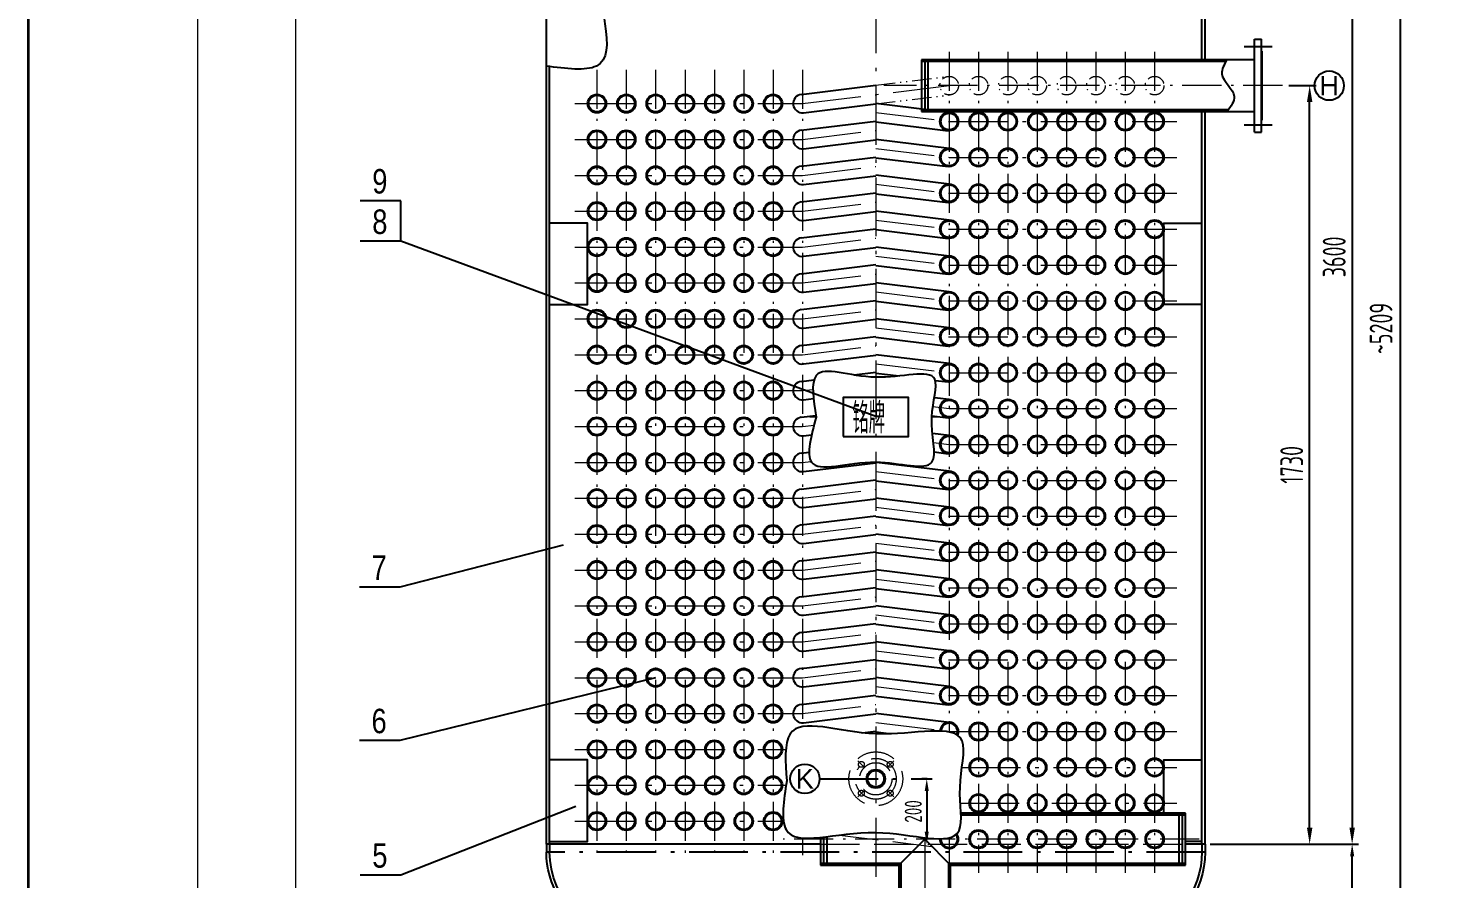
# Model space of a CAD drawing. Header units: millimetres. Extents: x 3203 to 14204, y 1871 to 9574.
# Drawn here: x 3203 to 7558, y 4035 to 6641 of the extents above; entities that cross this region are included whole.
import ezdxf
from ezdxf.enums import TextEntityAlignment as Align

# ---------------------------------------------------------------- set-up
doc = ezdxf.new("R2010")
doc.units = ezdxf.units.MM
for name, pattern in [('ACAD_ISO02W100', [11, 8, -3]), ('ACAD_ISO10W100', [18.7, 12, -3, 0.7, -3]), ('ACAD_ISO12W100', [22.4, 12, -3, 0.7, -3, 0.7, -3])]:
    doc.linetypes.add(name, pattern=pattern)
for name, color, linetype, lineweight in [('中心线', 1, 'ACAD_ISO10W100', 18), ('中粗线', 4, 'Continuous', 35), ('双点划线', 3, 'ACAD_ISO12W100', 18), ('细实线', 7, 'Continuous', 18), ('虚线', 6, 'ACAD_ISO02W100', 18)]:
    doc.layers.add(name, color=color, linetype=linetype, lineweight=lineweight)
doc.layers.add('图层2', color=3, linetype='Continuous')
doc.styles.add('HGCAD', font='gbenor.shx', dxfattribs={"width": 0.75, "bigfont": 'gbcbig.shx'})
doc.styles.get("Standard").update_dxf_attribs({"font": 'arial.ttf'})
doc.dimstyles.new('HGCAD$0', dxfattribs={"dimtxt": 3.5, "dimasz": 2.5, "dimexe": 1, "dimexo": 1, "dimgap": 1, "dimtad": 1, "dimdec": 1, "dimdsep": 46, "dimtxsty": 'HGCAD', "dimcen": 0, "dimclrd": 3, "dimclre": 3, "dimclrt": 6, "dimadec": 1, "dimazin": 0, "dimtfac": 1, "dimtdec": 1, "dimtmove": 0, "dimatfit": 1, "dimfxl": 0, "dimarcsym": 0})

# ---------------------------------------------------------------- blocks, each defined once
blk = doc.blocks.new('*D83')
at = {"layer": 'Defpoints', "color": 0, "ltscale": 10, "transparency": 16777216}
for p in [(6811.5, 7740.9), (6811.5, 4140.9), (7262, 4140.9)]:
    blk.add_point(p, dxfattribs=at)
at = {"layer": '图层2', "color": 3, "lineweight": -2, "ltscale": 10, "transparency": 16777216}
for p, q in [((6831.5, 7740.9), (7282, 7740.9)), ((7262, 7690.9), (7262, 4190.9)), ((6831.5, 4140.9), (7282, 4140.9))]:
    blk.add_line(p, q, dxfattribs=at)
at = {"layer": '图层2', "color": 3, "ltscale": 10, "transparency": 16777216}
for points in [[(7253.7, 7690.9), (7270.4, 7690.9), (7262, 7740.9)], [(7253.7, 4190.9), (7270.4, 4190.9), (7262, 4140.9)]]:
    blk.add_solid(points, dxfattribs=at)
at = {"layer": '图层2', "color": 6, "ltscale": 10, "transparency": 16777216, "insert": (7207, 5940.9), "char_height": 70, "attachment_point": 5, "rotation": 90, "style": 'HGCAD', "bg_fill": 3, "box_fill_scale": 1.1, "bg_fill_color": 256, "bg_fill_true_color": 13158600, "bg_fill_transparency": 0}
blk.add_mtext('3600', dxfattribs=at)
blk = doc.blocks.new('HGCAD#HGTFTK~A1H~HGCAD图框')
at = {"layer": '细实线', "color": 7}
blk.add_lwpolyline([(10, -10), (-831, -10), (-831, 584), (10, 584)], close=True, dxfattribs=at)
at = {"layer": '细实线', "color": 2}
blk.add_lwpolyline([(0, 0), (-806, 0), (-806, 574), (0, 574)], close=True, dxfattribs=at)
blk = doc.blocks.new('*D110')
at = {"layer": 'Defpoints', "color": 0, "ltscale": 10, "transparency": 16777216}
for p in [(5279.5, 8326.2), (7410.1, 8326.2), (6633.5, 3116.8)]:
    blk.add_point(p, dxfattribs=at)
at = {"layer": '图层2', "color": 3, "lineweight": -2, "ltscale": 10, "transparency": 16777216}
for p, q in [((5299.5, 8326.2), (7430.1, 8326.2)), ((7410.1, 3166.8), (7410.1, 8276.2)), ((6653.5, 3116.8), (7430.1, 3116.8))]:
    blk.add_line(p, q, dxfattribs=at)
at = {"layer": '图层2', "color": 3, "ltscale": 10, "transparency": 16777216}
for points in [[(7401.7, 8276.2), (7418.4, 8276.2), (7410.1, 8326.2)], [(7401.7, 3166.8), (7418.4, 3166.8), (7410.1, 3116.8)]]:
    blk.add_solid(points, dxfattribs=at)
at = {"layer": '图层2', "color": 6, "ltscale": 10, "transparency": 16777216, "insert": (7350.7, 5721.5), "char_height": 70, "attachment_point": 5, "rotation": 90, "style": 'HGCAD', "bg_fill": 3, "box_fill_scale": 1.1, "bg_fill_color": 256, "bg_fill_true_color": 13158600, "bg_fill_transparency": 0}
blk.add_mtext('~5209', dxfattribs=at)
blk = doc.blocks.new('*D81')
at = {"layer": 'Defpoints', "color": 0, "ltscale": 15, "transparency": 16777216}
for p in [(6811.5, 4140.9), (7262, 4140.9), (6633.5, 3116.8)]:
    blk.add_point(p, dxfattribs=at)
at = {"layer": '图层2', "color": 3, "lineweight": -2, "ltscale": 15, "transparency": 16777216}
for p, q in [((6826.5, 4140.9), (7277, 4140.9)), ((7262, 3154.3), (7262, 4103.4)), ((6648.5, 3116.8), (7277, 3116.8))]:
    blk.add_line(p, q, dxfattribs=at)
at = {"layer": '图层2', "color": 3, "ltscale": 15, "transparency": 16777216}
for points in [[(7255.8, 4103.4), (7268.3, 4103.4), (7262, 4140.9)], [(7255.8, 3154.3), (7268.3, 3154.3), (7262, 3116.8)]]:
    blk.add_solid(points, dxfattribs=at)
at = {"layer": '图层2', "color": 6, "ltscale": 15, "transparency": 16777216, "insert": (7220.8, 3628.9), "char_height": 52.5, "attachment_point": 5, "rotation": 90, "style": 'HGCAD', "bg_fill": 3, "box_fill_scale": 1.1, "bg_fill_color": 256, "bg_fill_true_color": 13158600, "bg_fill_transparency": 0}
blk.add_mtext('1024', dxfattribs=at)
blk = doc.blocks.new('*D82')
at = {"layer": 'Defpoints', "color": 0, "ltscale": 10, "transparency": 16777216}
for p in [(7048.1, 6465.9), (7131.7, 6465.9), (6811.5, 4140.9)]:
    blk.add_point(p, dxfattribs=at)
at = {"layer": '图层2', "color": 3, "lineweight": -2, "ltscale": 10, "transparency": 16777216}
for p, q in [((7068.1, 6465.9), (7151.7, 6465.9)), ((7131.7, 4190.9), (7131.7, 6415.9)), ((6831.5, 4140.9), (7151.7, 4140.9))]:
    blk.add_line(p, q, dxfattribs=at)
at = {"layer": '图层2', "color": 3, "ltscale": 10, "transparency": 16777216}
for points in [[(7123.4, 6415.9), (7140, 6415.9), (7131.7, 6465.9)], [(7123.4, 4190.9), (7140, 4190.9), (7131.7, 4140.9)]]:
    blk.add_solid(points, dxfattribs=at)
at = {"layer": '图层2', "color": 6, "ltscale": 10, "transparency": 16777216, "insert": (7076.7, 5303.4), "char_height": 70, "attachment_point": 5, "rotation": 90, "style": 'HGCAD', "bg_fill": 3, "box_fill_scale": 1.1, "bg_fill_color": 256, "bg_fill_true_color": 13158600, "bg_fill_transparency": 0}
blk.add_mtext('1730', dxfattribs=at)
blk = doc.blocks.new('*D123')
at = {"layer": 'Defpoints', "color": 0, "ltscale": 15, "transparency": 16777216}
for p in [(5974, 4340.9), (5957.7, 4140.9), (5957.7, 4140.9)]:
    blk.add_point(p, dxfattribs=at)
at = {"layer": '图层2', "color": 3, "lineweight": -2, "ltscale": 15, "transparency": 16777216}
for p, q in [((5959, 4340.9), (5942.7, 4340.9)), ((5957.7, 4303.4), (5957.7, 4178.4))]:
    blk.add_line(p, q, dxfattribs=at)
at = {"layer": '图层2', "color": 3, "ltscale": 15, "transparency": 16777216}
for points in [[(5951.4, 4303.4), (5963.9, 4303.4), (5957.7, 4340.9)], [(5951.4, 4178.4), (5963.9, 4178.4), (5957.7, 4140.9)]]:
    blk.add_solid(points, dxfattribs=at)
at = {"layer": '图层2', "color": 6, "ltscale": 15, "transparency": 16777216, "insert": (5916.4, 4240.9), "char_height": 52.5, "attachment_point": 5, "rotation": 90, "style": 'HGCAD', "bg_fill": 3, "box_fill_scale": 1.1, "bg_fill_color": 256, "bg_fill_true_color": 13158600, "bg_fill_transparency": 0}
blk.add_mtext('200', dxfattribs=at)

msp = doc.modelspace()

# ---------------------------------------------------------------- linework, layer by layer
at = {"ltscale": 15}
for p, q in [((4791.5, 4140.91), (4791.5, 6686.64)), ((4801.5, 4140.91), (4801.5, 6524.34)), ((5631.5, 4140.91), (4791.5, 4140.91)), ((4791.5, 4140.91), (4791.5, 4115.91)), ((4801.5, 4140.91), (4801.5, 4115.91))]:
    msp.add_line(p, q, dxfattribs=at)
at = {"ltscale": 5}
for p, q in [((4344.83, 6112.66), (4220.95, 6112.66)), ((4344.83, 5988.78), (4220.95, 5988.78)), ((4342.43, 4928.29), (4218.55, 4928.29)), ((4342.43, 4458.19), (4218.55, 4458.19)), ((4344.83, 4045.51), (4220.95, 4045.51))]:
    msp.add_line(p, q, dxfattribs=at)
at = {"color": 1, "linetype": 'ACAD_ISO10W100', "ltscale": 15}
msp.add_line((6811.5, 4115.91), (4791.5, 4115.91), dxfattribs=at)
at = {"ltscale": 15}
for points in [[(4801.5, 5794.59), (4918, 5794.59), (4918, 6044.59), (4801.5, 6044.59)], [(4801.5, 4149.22), (4918, 4149.22), (4918, 4399.22), (4801.5, 4399.22)]]:
    msp.add_lwpolyline(points, dxfattribs=at)
at = {"ltscale": 10}
for centre, radius in [((4946.5, 6410.91), 28.5), ((4946.5, 6410.91), 25.5), ((5036.5, 6410.91), 28.5), ((5036.5, 6410.91), 25.5), ((5126.5, 6410.91), 28.5), ((5126.5, 6410.91), 25.5), ((5216.5, 6410.91), 28.5), ((5216.5, 6410.91), 25.5), ((4946.5, 6300.91), 28.5), ((4946.5, 6300.91), 25.5), ((5036.5, 6300.91), 28.5), ((5036.5, 6300.91), 25.5), ((5126.5, 6300.91), 28.5), ((5126.5, 6300.91), 25.5), ((5216.5, 6300.91), 28.5), ((5216.5, 6300.91), 25.5), ((4946.5, 6190.91), 28.5), ((4946.5, 6190.91), 25.5), ((5036.5, 6190.91), 28.5), ((5036.5, 6190.91), 25.5), ((5126.5, 6190.91), 28.5), ((5126.5, 6190.91), 25.5), ((5216.5, 6190.91), 28.5), ((5216.5, 6190.91), 25.5), ((4946.5, 6080.91), 28.5), ((4946.5, 6080.91), 25.5), ((5036.5, 6080.91), 28.5), ((5036.5, 6080.91), 25.5), ((5126.5, 6080.91), 28.5), ((5126.5, 6080.91), 25.5), ((5216.5, 6080.91), 28.5), ((5216.5, 6080.91), 25.5), ((4946.5, 5970.91), 28.5), ((4946.5, 5970.91), 25.5), ((5036.5, 5970.91), 28.5), ((5036.5, 5970.91), 25.5), ((5126.5, 5970.91), 28.5), ((5126.5, 5970.91), 25.5), ((5216.5, 5970.91), 28.5), ((5216.5, 5970.91), 25.5), ((4946.5, 5860.91), 28.5), ((4946.5, 5860.91), 25.5), ((5036.5, 5860.91), 28.5), ((5036.5, 5860.91), 25.5), ((5126.5, 5860.91), 28.5), ((5126.5, 5860.91), 25.5), ((5216.5, 5860.91), 28.5), ((5216.5, 5860.91), 25.5), ((4946.5, 5750.91), 28.5), ((4946.5, 5750.91), 25.5), ((5036.5, 5750.91), 28.5), ((5036.5, 5750.91), 25.5), ((5126.5, 5750.91), 28.5), ((5126.5, 5750.91), 25.5), ((5216.5, 5750.91), 28.5), ((5216.5, 5750.91), 25.5), ((4946.5, 5640.91), 28.5), ((4946.5, 5640.91), 25.5), ((5036.5, 5640.91), 28.5), ((5036.5, 5640.91), 25.5), ((5126.5, 5640.91), 28.5), ((5126.5, 5640.91), 25.5), ((5216.5, 5640.91), 28.5), ((5216.5, 5640.91), 25.5), ((4946.5, 5530.91), 28.5), ((4946.5, 5530.91), 25.5), ((5036.5, 5530.91), 28.5), ((5036.5, 5530.91), 25.5), ((5126.5, 5530.91), 28.5), ((5126.5, 5530.91), 25.5), ((5216.5, 5530.91), 28.5), ((5216.5, 5530.91), 25.5), ((4946.5, 5420.91), 28.5), ((4946.5, 5420.91), 25.5), ((5036.5, 5420.91), 28.5), ((5036.5, 5420.91), 25.5), ((5126.5, 5420.91), 28.5), ((5126.5, 5420.91), 25.5), ((5216.5, 5420.91), 28.5), ((5216.5, 5420.91), 25.5), ((4946.5, 5310.91), 28.5), ((4946.5, 5310.91), 25.5), ((5036.5, 5310.91), 28.5), ((5036.5, 5310.91), 25.5), ((5126.5, 5310.91), 28.5), ((5126.5, 5310.91), 25.5), ((5216.5, 5310.91), 28.5), ((5216.5, 5310.91), 25.5), ((4946.5, 5200.91), 28.5), ((4946.5, 5200.91), 25.5), ((5036.5, 5200.91), 28.5), ((5036.5, 5200.91), 25.5), ((5126.5, 5200.91), 28.5), ((5126.5, 5200.91), 25.5), ((5216.5, 5200.91), 28.5), ((5216.5, 5200.91), 25.5), ((4946.5, 5090.91), 28.5), ((4946.5, 5090.91), 25.5), ((5036.5, 5090.91), 28.5), ((5036.5, 5090.91), 25.5), ((5126.5, 5090.91), 28.5), ((5126.5, 5090.91), 25.5), ((5216.5, 5090.91), 28.5), ((5216.5, 5090.91), 25.5), ((4946.5, 4980.91), 28.5), ((5036.5, 4980.91), 28.5), ((5126.5, 4980.91), 28.5), ((5216.5, 4980.91), 28.5), ((4946.5, 4980.91), 25.5), ((5036.5, 4980.91), 25.5), ((5126.5, 4980.91), 25.5), ((5216.5, 4980.91), 25.5), ((4946.5, 4870.91), 28.5), ((4946.5, 4870.91), 25.5), ((5036.5, 4870.91), 28.5), ((5036.5, 4870.91), 25.5), ((5126.5, 4870.91), 28.5), ((5126.5, 4870.91), 25.5), ((5216.5, 4870.91), 28.5), ((5216.5, 4870.91), 25.5), ((4946.5, 4760.91), 28.5), ((4946.5, 4760.91), 25.5), ((5036.5, 4760.91), 28.5), ((5036.5, 4760.91), 25.5), ((5126.5, 4760.91), 28.5), ((5126.5, 4760.91), 25.5), ((5216.5, 4760.91), 28.5), ((5216.5, 4760.91), 25.5), ((4946.5, 4650.91), 28.5), ((4946.5, 4650.91), 25.5), ((5036.5, 4650.91), 28.5), ((5036.5, 4650.91), 25.5), ((5126.5, 4650.91), 28.5), ((5126.5, 4650.91), 25.5), ((5216.5, 4650.91), 28.5), ((5216.5, 4650.91), 25.5), ((4946.5, 4540.91), 28.5), ((4946.5, 4540.91), 25.5), ((5036.5, 4540.91), 28.5), ((5036.5, 4540.91), 25.5), ((5126.5, 4540.91), 28.5), ((5126.5, 4540.91), 25.5), ((5216.5, 4540.91), 28.5), ((5216.5, 4540.91), 25.5), ((4946.5, 4430.91), 28.5), ((4946.5, 4430.91), 25.5), ((5036.5, 4430.91), 28.5), ((5036.5, 4430.91), 25.5), ((5126.5, 4430.91), 28.5), ((5126.5, 4430.91), 25.5), ((5216.5, 4430.91), 28.5), ((5216.5, 4430.91), 25.5), ((4946.5, 4320.91), 28.5), ((4946.5, 4320.91), 25.5), ((5036.5, 4320.91), 28.5), ((5036.5, 4320.91), 25.5), ((5126.5, 4320.91), 28.5), ((5126.5, 4320.91), 25.5), ((5216.5, 4320.91), 28.5), ((5216.5, 4320.91), 25.5), ((4946.5, 4210.91), 28.5), ((4946.5, 4210.91), 25.5), ((5036.5, 4210.91), 28.5), ((5036.5, 4210.91), 25.5), ((5126.5, 4210.91), 28.5), ((5126.5, 4210.91), 25.5), ((5216.5, 4210.91), 28.5), ((5216.5, 4210.91), 25.5)]:
    msp.add_circle(centre, radius, dxfattribs=at)
at = {"ltscale": 15}
for radius in [28.5, 25]:
    msp.add_circle((5801.5, 4340.91), radius, dxfattribs=at)
at = {"ltscale": 15, "extrusion": (0, 0, -1)}
for major_axis, ratio, start_param, end_param in [((1010, 0), 0.5049505, 2.0265053, 3.1415927), ((1000, 0), 0.5, 1.5002378, 3.1415927), ((1000, 0), 0.5, 0, 1.3392324), ((1010, 0), 0.5049505, 0, 1.3415663)]:
    msp.add_ellipse((5801.5, 4115.91), major_axis=major_axis, ratio=ratio, start_param=start_param, end_param=end_param, dxfattribs=at)
at = {"layer": '中心线', "ltscale": 15}
msp.add_line((5801.5, 8428.29), (5801.5, 3528.36), dxfattribs=at)
at = {"layer": '中心线', "ltscale": 10}
for p, q in [((4946.5, 6514.63), (4946.5, 4107.2)), ((5036.5, 6514.63), (5036.5, 4107.2)), ((5126.5, 6514.63), (5126.5, 4107.2)), ((5216.5, 6514.63), (5216.5, 4107.2))]:
    msp.add_line(p, q, dxfattribs=at)
at = {"layer": '图层2', "ltscale": 10}
msp.add_line((4344.83, 5988.78), (4344.83, 6112.66), dxfattribs=at)
at = {"layer": '图层2', "ltscale": 5}
for p, q in [((5801.5, 5451.76), (4344.83, 5988.78)), ((4842.6, 5056.79), (4342.43, 4928.29)), ((5126.5, 4650.91), (4342.43, 4458.19)), ((4881.6, 4255.79), (4344.83, 4045.51))]:
    msp.add_line(p, q, dxfattribs=at)
at = {"layer": '图层2', "color": 1, "linetype": 'ACAD_ISO10W100', "ltscale": 15}
msp.add_line((5629, 4340.91), (5974, 4340.91), dxfattribs=at)
at = {"layer": '图层2', "ltscale": 10}
msp.add_spline([(4790.39, 7158.94), (4944.85, 7158.94), (4944.85, 6874.43), (4944.85, 6525.78), (4790.39, 6525.78)], degree=3, dxfattribs=at)
at = {"layer": '虚线', "color": 1, "linetype": 'ACAD_ISO10W100', "ltscale": 15}
for p, q in [((5746.7, 4395.71), (5767.91, 4374.5)), ((5856.3, 4395.71), (5835.09, 4374.5)), ((5746.7, 4286.11), (5767.91, 4307.33)), ((5856.3, 4286.11), (5835.09, 4307.33))]:
    msp.add_line(p, q, dxfattribs=at)
at = {"layer": '虚线', "ltscale": 15}
for centre, radius in [((5801.5, 4340.91), 82.5), ((5801.5, 4340.91), 82.5), ((5757.3, 4385.11), 9), ((5801.5, 4340.91), 49.5), ((5845.69, 4385.11), 9), ((5757.3, 4296.72), 9), ((5845.69, 4296.72), 9)]:
    msp.add_circle(centre, radius, dxfattribs=at)
at = {"layer": '虚线', "color": 1, "linetype": 'ACAD_ISO10W100', "ltscale": 15}
msp.add_circle((5801.5, 4340.91), 62.5, dxfattribs=at)

# ---------------------------------------------------------------- texts
at = {"color": 3, "ltscale": 5, "width": 0.8}
for s, p in [('9', (4280.95, 6172.66)), ('8', (4280.95, 6048.78)), ('7', (4278.55, 4988.29)), ('6', (4278.55, 4518.19)), ('5', (4280.95, 4105.51))]:
    msp.add_text(s, height=75, dxfattribs=at).set_placement(p, align=Align.MIDDLE)

# ---------------------------------------------------------------- dimensions: what is measured, and where the dimension line sits
at = {"layer": '图层2', "ltscale": 10}
dim = msp.add_linear_dim(base=(7262.04, 4140.91), p1=(6811.5, 7740.91), p2=(6811.5, 4140.91), angle=90, dimstyle='HGCAD$0', override={"dimscale": 10, "dimtxt": 7, "dimasz": 5, "dimexe": 2, "dimexo": 2, "dimgap": 2, "dimtfill": 1, "dimarcsym": 1}, dxfattribs=at)
dim.commit()
dim.dimension.update_dxf_attribs({"geometry": '*D83', "text_midpoint": (7207.04, 5940.91)})

# ---------------------------------------------------------------- next in the draw order: linework, layer by layer
at = {"ltscale": 15}
for p, q in [((6801.5, 6545.41), (6801.5, 7123.14)), ((6811.5, 6545.41), (6811.5, 7123.14)), ((6801.5, 4140.91), (6801.5, 6386.41)), ((6811.5, 4140.91), (6811.5, 6386.41)), ((6811.5, 4140.91), (6751.5, 4140.91)), ((6801.5, 4140.91), (6801.5, 4115.91)), ((6811.5, 4140.91), (6811.5, 4115.91))]:
    msp.add_line(p, q, dxfattribs=at)

# ---------------------------------------------------------------- next in the draw order: block references
at = {"layer": '图层2', "ltscale": 15, "xscale": 12, "yscale": 12, "zscale": 12}
msp.add_blockref('HGCAD#HGTFTK~A1H~HGCAD图框', (13694.77, 2384.48), dxfattribs=at)

# ---------------------------------------------------------------- next in the draw order: dimensions: what is measured, and where the dimension line sits
at = {"layer": '图层2', "ltscale": 10}
dim = msp.add_linear_dim(base=(7410.08, 8326.17), p1=(6633.52, 3116.83), p2=(5279.5, 8326.17), angle=90, text='~<>', dimstyle='HGCAD$0', override={"dimscale": 10, "dimtxt": 7, "dimasz": 5, "dimexe": 2, "dimexo": 2, "dimgap": 2, "dimdec": 0, "dimtfill": 1, "dimarcsym": 1}, dxfattribs=at)
dim.commit()
dim.dimension.update_dxf_attribs({"geometry": '*D110', "text_midpoint": (7350.71, 5721.5)})

# ---------------------------------------------------------------- next in the draw order: linework, layer by layer
at = {"color": 1, "linetype": 'ACAD_ISO10W100', "ltscale": 10}
msp.add_line((6930.5, 6585.91), (7016.5, 6585.91), dxfattribs=at)
at = {"ltscale": 10}
for p, q in [((6962.5, 6608.41), (6984.5, 6608.41)), ((6962.5, 6545.41), (5941.5, 6545.41)), ((5941.5, 6545.41), (5941.5, 6386.41)), ((6874.83, 6539.41), (5941.5, 6539.41)), ((5951.5, 6539.41), (5951.5, 6392.41)), ((5961.5, 6539.41), (5961.5, 6392.41)), ((6986.5, 6571.41), (6984.5, 6571.41)), ((6751.5, 4235.41), (6062.64, 4235.41)), ((6751.5, 4229.41), (6062.85, 4229.41)), ((5631.5, 4161.19), (5631.5, 4076.41)), ((5641.5, 4162.27), (5641.5, 4082.41)), ((5651.5, 4163.46), (5651.5, 4082.41)), ((5631.5, 4082.41), (5878, 4082.41)), ((5631.5, 4076.41), (5872, 4076.41)), ((5872, 4076.41), (5872, 3479.91)), ((5878, 4082.41), (5878, 3562.45)), ((6025, 3569.34), (6025, 4082.41)), ((6031, 3479.91), (6031, 4076.41))]:
    msp.add_line(p, q, dxfattribs=at)
at = {"ltscale": 15}
for p, q in [((5573.04, 6439.2), (5801.5, 6467.12)), ((5579.96, 6382.62), (5801.5, 6409.7)), ((5801.5, 6412.12), (6026.5, 6384.62)), ((5573.04, 6329.2), (5801.5, 6357.12)), ((5801.5, 6354.7), (6023.04, 6327.62)), ((5579.96, 6272.62), (5801.5, 6299.7)), ((5801.5, 6302.12), (6026.5, 6274.62)), ((5573.04, 6219.2), (5801.5, 6247.12)), ((5801.5, 6244.7), (6023.04, 6217.62)), ((5579.96, 6162.62), (5801.5, 6189.7)), ((5801.5, 6192.12), (6026.5, 6164.62)), ((5573.04, 6109.2), (5801.5, 6137.12)), ((5801.5, 6134.7), (6023.04, 6107.62)), ((5579.96, 6052.62), (5801.5, 6079.7)), ((5801.5, 6082.12), (6026.5, 6054.62)), ((5573.04, 5999.2), (5801.5, 6027.12)), ((5801.5, 6024.7), (6023.04, 5997.62)), ((5579.96, 5942.62), (5801.5, 5969.7)), ((5801.5, 5972.12), (6026.5, 5944.62)), ((5573.04, 5889.2), (5801.5, 5917.12)), ((5801.5, 5914.7), (6023.04, 5887.62)), ((5579.96, 5832.62), (5801.5, 5859.7)), ((5801.5, 5862.12), (6026.5, 5834.62)), ((5573.04, 5779.2), (5801.5, 5807.12)), ((5801.5, 5804.7), (6023.04, 5777.62)), ((5579.96, 5722.62), (5801.5, 5749.7)), ((5801.5, 5752.12), (6026.5, 5724.62)), ((5573.04, 5669.2), (5801.5, 5697.12)), ((5801.5, 5694.7), (6023.04, 5667.62)), ((5579.96, 5612.62), (5801.5, 5639.7)), ((5801.5, 5642.12), (6026.5, 5614.62)), ((5734.69, 5578.96), (5801.5, 5587.12)), ((5801.5, 5584.7), (5873.3, 5575.93)), ((5573.04, 5559.2), (5612.23, 5563.99)), ((5983.66, 5562.44), (6023.04, 5557.62)), ((5579.96, 5502.62), (5610.56, 5506.36)), ((5981.24, 5510.16), (6026.5, 5504.62)), ((5573.04, 5449.2), (5617.87, 5454.68)), ((5973.6, 5453.67), (6023.04, 5447.62)), ((5975.28, 5400.89), (6026.5, 5394.62)), ((5579.96, 5392.62), (5604.83, 5395.66)), ((5573.04, 5339.2), (5597.16, 5342.15)), ((5980.21, 5342.86), (6023.04, 5337.62)), ((5579.96, 5282.62), (5801.5, 5309.7)), ((5803.64, 5311.86), (6026.5, 5284.62)), ((5573.04, 5229.2), (5801.5, 5257.12)), ((5801.5, 5254.7), (6023.04, 5227.62)), ((5579.96, 5172.62), (5801.5, 5199.7)), ((5801.5, 5202.12), (6026.5, 5174.62)), ((5573.04, 5119.2), (5801.5, 5147.12)), ((5801.5, 5144.7), (6023.04, 5117.62)), ((5579.96, 5062.62), (5801.5, 5089.7)), ((5801.5, 5092.12), (6026.5, 5064.62)), ((5573.04, 5009.2), (5801.5, 5037.12)), ((5801.5, 5034.7), (6023.04, 5007.62)), ((5579.96, 4952.62), (5801.5, 4979.7)), ((5801.5, 4982.12), (6026.5, 4954.62)), ((5573.04, 4899.2), (5801.5, 4927.12)), ((5801.5, 4924.7), (6023.04, 4897.62)), ((5579.96, 4842.62), (5801.5, 4869.7)), ((5801.5, 4872.12), (6026.5, 4844.62)), ((5573.04, 4789.2), (5801.5, 4817.12)), ((5801.5, 4814.7), (6023.04, 4787.62)), ((5579.96, 4732.62), (5801.5, 4759.7)), ((5801.5, 4762.12), (6026.5, 4734.62)), ((5573.04, 4679.2), (5801.5, 4707.12)), ((5801.5, 4704.7), (6023.04, 4677.62)), ((5579.96, 4622.62), (5801.5, 4649.7)), ((5801.5, 4652.12), (6026.5, 4624.62)), ((5573.04, 4569.2), (5801.5, 4597.12)), ((5801.5, 4594.7), (6023.04, 4567.62)), ((5579.96, 4512.62), (5801.5, 4539.7)), ((5801.5, 4542.12), (6026.5, 4514.62)), ((5760.43, 4482.11), (5801.5, 4487.12)), ((5801.5, 4484.7), (5848.44, 4478.96))]:
    msp.add_line(p, q, dxfattribs=at)
at = {"ltscale": 5}
msp.add_lwpolyline([(5701.5, 5389.78), (5901.5, 5389.78), (5901.5, 5509.78), (5701.5, 5509.78)], close=True, dxfattribs=at)
at = {"ltscale": 10}
for centre, radius in [((5306.5, 6410.91), 28.5), ((5306.5, 6410.91), 25.5), ((5396.5, 6410.91), 28.5), ((5396.5, 6410.91), 25.5), ((5486.5, 6410.91), 28.5), ((5486.5, 6410.91), 25.5), ((6026.5, 6355.91), 28.5), ((6026.5, 6355.91), 25.5), ((6116.5, 6355.91), 28.5), ((6116.5, 6355.91), 25.5), ((6206.5, 6355.91), 28.5), ((6206.5, 6355.91), 25.5), ((6296.5, 6355.91), 28.5), ((6296.5, 6355.91), 25.5), ((6386.5, 6355.91), 28.5), ((6386.5, 6355.91), 25.5), ((6476.5, 6355.91), 28.5), ((6476.5, 6355.91), 25.5), ((6566.5, 6355.91), 28.5), ((6566.5, 6355.91), 25.5), ((6656.5, 6355.91), 28.5), ((6656.5, 6355.91), 25.5), ((5306.5, 6300.91), 28.5), ((5306.5, 6300.91), 25.5), ((5396.5, 6300.91), 28.5), ((5396.5, 6300.91), 25.5), ((5486.5, 6300.91), 28.5), ((5486.5, 6300.91), 25.5), ((6026.5, 6245.91), 28.5), ((6026.5, 6245.91), 25.5), ((6116.5, 6245.91), 28.5), ((6116.5, 6245.91), 25.5), ((6206.5, 6245.91), 28.5), ((6206.5, 6245.91), 25.5), ((6296.5, 6245.91), 28.5), ((6296.5, 6245.91), 25.5), ((6386.5, 6245.91), 28.5), ((6386.5, 6245.91), 25.5), ((6476.5, 6245.91), 28.5), ((6476.5, 6245.91), 25.5), ((6566.5, 6245.91), 28.5), ((6566.5, 6245.91), 25.5), ((6656.5, 6245.91), 28.5), ((6656.5, 6245.91), 25.5), ((5306.5, 6190.91), 28.5), ((5306.5, 6190.91), 25.5), ((5396.5, 6190.91), 28.5), ((5396.5, 6190.91), 25.5), ((5486.5, 6190.91), 28.5), ((5486.5, 6190.91), 25.5), ((6026.5, 6135.91), 28.5), ((6026.5, 6135.91), 25.5), ((6116.5, 6135.91), 28.5), ((6116.5, 6135.91), 25.5), ((6206.5, 6135.91), 28.5), ((6206.5, 6135.91), 25.5), ((6296.5, 6135.91), 28.5), ((6296.5, 6135.91), 25.5), ((6386.5, 6135.91), 28.5), ((6386.5, 6135.91), 25.5), ((6476.5, 6135.91), 28.5), ((6476.5, 6135.91), 25.5), ((6566.5, 6135.91), 28.5), ((6566.5, 6135.91), 25.5), ((6656.5, 6135.91), 28.5), ((6656.5, 6135.91), 25.5), ((5306.5, 6080.91), 28.5), ((5306.5, 6080.91), 25.5), ((5396.5, 6080.91), 28.5), ((5396.5, 6080.91), 25.5), ((5486.5, 6080.91), 28.5), ((5486.5, 6080.91), 25.5), ((6026.5, 6025.91), 28.5), ((6116.5, 6025.91), 28.5), ((6206.5, 6025.91), 28.5), ((6296.5, 6025.91), 28.5), ((6386.5, 6025.91), 28.5), ((6476.5, 6025.91), 28.5), ((6566.5, 6025.91), 28.5), ((6656.5, 6025.91), 28.5), ((6026.5, 6025.91), 25.5), ((6116.5, 6025.91), 25.5), ((6206.5, 6025.91), 25.5), ((6296.5, 6025.91), 25.5), ((6386.5, 6025.91), 25.5), ((6476.5, 6025.91), 25.5), ((6566.5, 6025.91), 25.5), ((6656.5, 6025.91), 25.5), ((5306.5, 5970.91), 28.5), ((5306.5, 5970.91), 25.5), ((5396.5, 5970.91), 28.5), ((5396.5, 5970.91), 25.5), ((5486.5, 5970.91), 28.5), ((5486.5, 5970.91), 25.5), ((6026.5, 5915.91), 28.5), ((6026.5, 5915.91), 25.5), ((6116.5, 5915.91), 28.5), ((6116.5, 5915.91), 25.5), ((6206.5, 5915.91), 28.5), ((6206.5, 5915.91), 25.5), ((6296.5, 5915.91), 28.5), ((6296.5, 5915.91), 25.5), ((6386.5, 5915.91), 28.5), ((6386.5, 5915.91), 25.5), ((6476.5, 5915.91), 28.5), ((6476.5, 5915.91), 25.5), ((6566.5, 5915.91), 28.5), ((6566.5, 5915.91), 25.5), ((6656.5, 5915.91), 28.5), ((6656.5, 5915.91), 25.5), ((5306.5, 5860.91), 28.5), ((5306.5, 5860.91), 25.5), ((5396.5, 5860.91), 28.5), ((5396.5, 5860.91), 25.5), ((5486.5, 5860.91), 28.5), ((5486.5, 5860.91), 25.5), ((6026.5, 5805.91), 28.5), ((6026.5, 5805.91), 25.5), ((6116.5, 5805.91), 28.5), ((6116.5, 5805.91), 25.5), ((6206.5, 5805.91), 28.5), ((6206.5, 5805.91), 25.5), ((6296.5, 5805.91), 28.5), ((6296.5, 5805.91), 25.5), ((6386.5, 5805.91), 28.5), ((6386.5, 5805.91), 25.5), ((6476.5, 5805.91), 28.5), ((6476.5, 5805.91), 25.5), ((6566.5, 5805.91), 28.5), ((6566.5, 5805.91), 25.5), ((6656.5, 5805.91), 28.5), ((6656.5, 5805.91), 25.5), ((5306.5, 5750.91), 28.5), ((5306.5, 5750.91), 25.5), ((5396.5, 5750.91), 28.5), ((5396.5, 5750.91), 25.5), ((5486.5, 5750.91), 28.5), ((5486.5, 5750.91), 25.5), ((6026.5, 5695.91), 28.5), ((6026.5, 5695.91), 25.5), ((6116.5, 5695.91), 28.5), ((6116.5, 5695.91), 25.5), ((6206.5, 5695.91), 28.5), ((6206.5, 5695.91), 25.5), ((6296.5, 5695.91), 28.5), ((6296.5, 5695.91), 25.5), ((6386.5, 5695.91), 28.5), ((6386.5, 5695.91), 25.5), ((6476.5, 5695.91), 28.5), ((6476.5, 5695.91), 25.5), ((6566.5, 5695.91), 28.5), ((6566.5, 5695.91), 25.5), ((6656.5, 5695.91), 28.5), ((6656.5, 5695.91), 25.5), ((5306.5, 5640.91), 28.5), ((5306.5, 5640.91), 25.5), ((5396.5, 5640.91), 28.5), ((5396.5, 5640.91), 25.5), ((5486.5, 5640.91), 28.5), ((5486.5, 5640.91), 25.5), ((6026.5, 5585.91), 28.5), ((6026.5, 5585.91), 25.5), ((6116.5, 5585.91), 28.5), ((6116.5, 5585.91), 25.5), ((6206.5, 5585.91), 28.5), ((6206.5, 5585.91), 25.5), ((6296.5, 5585.91), 28.5), ((6296.5, 5585.91), 25.5), ((6386.5, 5585.91), 28.5), ((6386.5, 5585.91), 25.5), ((6476.5, 5585.91), 28.5), ((6476.5, 5585.91), 25.5), ((6566.5, 5585.91), 28.5), ((6566.5, 5585.91), 25.5), ((6656.5, 5585.91), 28.5), ((6656.5, 5585.91), 25.5), ((5306.5, 5530.91), 28.5), ((5306.5, 5530.91), 25.5), ((5396.5, 5530.91), 28.5), ((5396.5, 5530.91), 25.5), ((5486.5, 5530.91), 28.5), ((5486.5, 5530.91), 25.5), ((6026.5, 5475.91), 28.5), ((6026.5, 5475.91), 25.5), ((6116.5, 5475.91), 28.5), ((6116.5, 5475.91), 25.5), ((6206.5, 5475.91), 28.5), ((6206.5, 5475.91), 25.5), ((6296.5, 5475.91), 28.5), ((6296.5, 5475.91), 25.5), ((6386.5, 5475.91), 28.5), ((6386.5, 5475.91), 25.5), ((6476.5, 5475.91), 28.5), ((6476.5, 5475.91), 25.5), ((6566.5, 5475.91), 28.5), ((6566.5, 5475.91), 25.5), ((6656.5, 5475.91), 28.5), ((6656.5, 5475.91), 25.5), ((5306.5, 5420.91), 28.5), ((5306.5, 5420.91), 25.5), ((5396.5, 5420.91), 28.5), ((5396.5, 5420.91), 25.5), ((5486.5, 5420.91), 28.5), ((5486.5, 5420.91), 25.5), ((6026.5, 5365.91), 28.5), ((6026.5, 5365.91), 25.5), ((6116.5, 5365.91), 28.5), ((6116.5, 5365.91), 25.5), ((6206.5, 5365.91), 28.5), ((6206.5, 5365.91), 25.5), ((6296.5, 5365.91), 28.5), ((6296.5, 5365.91), 25.5), ((6386.5, 5365.91), 28.5), ((6386.5, 5365.91), 25.5), ((6476.5, 5365.91), 28.5), ((6476.5, 5365.91), 25.5), ((6566.5, 5365.91), 28.5), ((6566.5, 5365.91), 25.5), ((6656.5, 5365.91), 28.5), ((6656.5, 5365.91), 25.5), ((5306.5, 5310.91), 28.5), ((5306.5, 5310.91), 25.5), ((5396.5, 5310.91), 28.5), ((5396.5, 5310.91), 25.5), ((5486.5, 5310.91), 28.5), ((5486.5, 5310.91), 25.5), ((6026.5, 5255.91), 28.5), ((6026.5, 5255.91), 25.5), ((6116.5, 5255.91), 28.5), ((6116.5, 5255.91), 25.5), ((6206.5, 5255.91), 28.5), ((6206.5, 5255.91), 25.5), ((6296.5, 5255.91), 28.5), ((6296.5, 5255.91), 25.5), ((6386.5, 5255.91), 28.5), ((6386.5, 5255.91), 25.5), ((6476.5, 5255.91), 28.5), ((6476.5, 5255.91), 25.5), ((6566.5, 5255.91), 28.5), ((6566.5, 5255.91), 25.5), ((6656.5, 5255.91), 28.5), ((6656.5, 5255.91), 25.5), ((5306.5, 5200.91), 28.5), ((5306.5, 5200.91), 25.5), ((5396.5, 5200.91), 28.5), ((5396.5, 5200.91), 25.5), ((5486.5, 5200.91), 28.5), ((5486.5, 5200.91), 25.5), ((6026.5, 5145.91), 28.5), ((6026.5, 5145.91), 25.5), ((6116.5, 5145.91), 28.5), ((6116.5, 5145.91), 25.5), ((6206.5, 5145.91), 28.5), ((6206.5, 5145.91), 25.5), ((6296.5, 5145.91), 28.5), ((6296.5, 5145.91), 25.5), ((6386.5, 5145.91), 28.5), ((6386.5, 5145.91), 25.5), ((6476.5, 5145.91), 28.5), ((6476.5, 5145.91), 25.5), ((6566.5, 5145.91), 28.5), ((6566.5, 5145.91), 25.5), ((6656.5, 5145.91), 28.5), ((6656.5, 5145.91), 25.5), ((5306.5, 5090.91), 28.5), ((5306.5, 5090.91), 25.5), ((5396.5, 5090.91), 28.5), ((5396.5, 5090.91), 25.5), ((5486.5, 5090.91), 28.5), ((5486.5, 5090.91), 25.5), ((6026.5, 5035.91), 28.5), ((6026.5, 5035.91), 25.5), ((6116.5, 5035.91), 28.5), ((6116.5, 5035.91), 25.5), ((6206.5, 5035.91), 28.5), ((6206.5, 5035.91), 25.5), ((6296.5, 5035.91), 28.5), ((6296.5, 5035.91), 25.5), ((6386.5, 5035.91), 28.5), ((6386.5, 5035.91), 25.5), ((6476.5, 5035.91), 28.5), ((6476.5, 5035.91), 25.5), ((6566.5, 5035.91), 28.5), ((6566.5, 5035.91), 25.5), ((6656.5, 5035.91), 28.5), ((6656.5, 5035.91), 25.5), ((5306.5, 4980.91), 28.5), ((5396.5, 4980.91), 28.5), ((5486.5, 4980.91), 28.5), ((5306.5, 4980.91), 25.5), ((5396.5, 4980.91), 25.5), ((5486.5, 4980.91), 25.5), ((6026.5, 4925.91), 28.5), ((6026.5, 4925.91), 25.5), ((6116.5, 4925.91), 28.5), ((6116.5, 4925.91), 25.5), ((6206.5, 4925.91), 28.5), ((6206.5, 4925.91), 25.5), ((6296.5, 4925.91), 28.5), ((6296.5, 4925.91), 25.5), ((6386.5, 4925.91), 28.5), ((6386.5, 4925.91), 25.5), ((6476.5, 4925.91), 28.5), ((6476.5, 4925.91), 25.5), ((6566.5, 4925.91), 28.5), ((6566.5, 4925.91), 25.5), ((6656.5, 4925.91), 28.5), ((6656.5, 4925.91), 25.5), ((5306.5, 4870.91), 28.5), ((5306.5, 4870.91), 25.5), ((5396.5, 4870.91), 28.5), ((5396.5, 4870.91), 25.5), ((5486.5, 4870.91), 28.5), ((5486.5, 4870.91), 25.5), ((6026.5, 4815.91), 28.5), ((6026.5, 4815.91), 25.5), ((6116.5, 4815.91), 28.5), ((6116.5, 4815.91), 25.5), ((6206.5, 4815.91), 28.5), ((6206.5, 4815.91), 25.5), ((6296.5, 4815.91), 28.5), ((6296.5, 4815.91), 25.5), ((6386.5, 4815.91), 28.5), ((6386.5, 4815.91), 25.5), ((6476.5, 4815.91), 28.5), ((6476.5, 4815.91), 25.5), ((6566.5, 4815.91), 28.5), ((6566.5, 4815.91), 25.5), ((6656.5, 4815.91), 28.5), ((6656.5, 4815.91), 25.5), ((5306.5, 4760.91), 28.5), ((5306.5, 4760.91), 25.5), ((5396.5, 4760.91), 28.5), ((5396.5, 4760.91), 25.5), ((5486.5, 4760.91), 28.5), ((5486.5, 4760.91), 25.5), ((6026.5, 4705.91), 28.5), ((6026.5, 4705.91), 25.5), ((6116.5, 4705.91), 28.5), ((6116.5, 4705.91), 25.5), ((6206.5, 4705.91), 28.5), ((6206.5, 4705.91), 25.5), ((6296.5, 4705.91), 28.5), ((6296.5, 4705.91), 25.5), ((6386.5, 4705.91), 28.5), ((6386.5, 4705.91), 25.5), ((6476.5, 4705.91), 28.5), ((6476.5, 4705.91), 25.5), ((6566.5, 4705.91), 28.5), ((6566.5, 4705.91), 25.5), ((6656.5, 4705.91), 28.5), ((6656.5, 4705.91), 25.5), ((5306.5, 4650.91), 28.5), ((5306.5, 4650.91), 25.5), ((5396.5, 4650.91), 28.5), ((5396.5, 4650.91), 25.5), ((5486.5, 4650.91), 28.5), ((5486.5, 4650.91), 25.5), ((6026.5, 4595.91), 28.5), ((6026.5, 4595.91), 25.5), ((6116.5, 4595.91), 28.5), ((6116.5, 4595.91), 25.5), ((6206.5, 4595.91), 28.5), ((6206.5, 4595.91), 25.5), ((6296.5, 4595.91), 28.5), ((6296.5, 4595.91), 25.5), ((6386.5, 4595.91), 28.5), ((6386.5, 4595.91), 25.5), ((6476.5, 4595.91), 28.5), ((6476.5, 4595.91), 25.5), ((6566.5, 4595.91), 28.5), ((6566.5, 4595.91), 25.5), ((6656.5, 4595.91), 28.5), ((6656.5, 4595.91), 25.5), ((5306.5, 4540.91), 28.5), ((5306.5, 4540.91), 25.5), ((5396.5, 4540.91), 28.5), ((5396.5, 4540.91), 25.5), ((5486.5, 4540.91), 28.5), ((5486.5, 4540.91), 25.5), ((6116.5, 4485.91), 28.5), ((6116.5, 4485.91), 25.5), ((6206.5, 4485.91), 28.5), ((6206.5, 4485.91), 25.5), ((6296.5, 4485.91), 28.5), ((6296.5, 4485.91), 25.5), ((6386.5, 4485.91), 28.5), ((6386.5, 4485.91), 25.5), ((6476.5, 4485.91), 28.5), ((6476.5, 4485.91), 25.5), ((6566.5, 4485.91), 28.5), ((6566.5, 4485.91), 25.5), ((6656.5, 4485.91), 28.5), ((6656.5, 4485.91), 25.5), ((5306.5, 4430.91), 28.5), ((5306.5, 4430.91), 25.5), ((5396.5, 4430.91), 28.5), ((5396.5, 4430.91), 25.5), ((5486.5, 4430.91), 28.5), ((5486.5, 4430.91), 25.5), ((6116.5, 4375.91), 28.5), ((6116.5, 4375.91), 25.5), ((6206.5, 4375.91), 28.5), ((6206.5, 4375.91), 25.5), ((6296.5, 4375.91), 28.5), ((6296.5, 4375.91), 25.5), ((6386.5, 4375.91), 28.5), ((6386.5, 4375.91), 25.5), ((6476.5, 4375.91), 28.5), ((6476.5, 4375.91), 25.5), ((6566.5, 4375.91), 28.5), ((6566.5, 4375.91), 25.5), ((6656.5, 4375.91), 28.5), ((6656.5, 4375.91), 25.5), ((5306.5, 4320.91), 28.5), ((5306.5, 4320.91), 25.5), ((5396.5, 4320.91), 28.5), ((5396.5, 4320.91), 25.5), ((5486.5, 4320.91), 28.5), ((5486.5, 4320.91), 25.5), ((6116.5, 4265.91), 28.5), ((6116.5, 4265.91), 25.5), ((6206.5, 4265.91), 28.5), ((6206.5, 4265.91), 25.5), ((6296.5, 4265.91), 28.5), ((6296.5, 4265.91), 25.5), ((6386.5, 4265.91), 28.5), ((6386.5, 4265.91), 25.5), ((6476.5, 4265.91), 28.5), ((6476.5, 4265.91), 25.5), ((6566.5, 4265.91), 28.5), ((6566.5, 4265.91), 25.5), ((6656.5, 4265.91), 28.5), ((6656.5, 4265.91), 25.5), ((5306.5, 4210.91), 28.5), ((5306.5, 4210.91), 25.5), ((5396.5, 4210.91), 28.5), ((5396.5, 4210.91), 25.5), ((5486.5, 4210.91), 28.5), ((5486.5, 4210.91), 25.5), ((6116.5, 4155.91), 28.5), ((6116.5, 4155.91), 25.5), ((6206.5, 4155.91), 28.5), ((6206.5, 4155.91), 25.5), ((6296.5, 4155.91), 28.5), ((6296.5, 4155.91), 25.5), ((6386.5, 4155.91), 28.5), ((6386.5, 4155.91), 25.5), ((6476.5, 4155.91), 28.5), ((6476.5, 4155.91), 25.5), ((6566.5, 4155.91), 28.5), ((6566.5, 4155.91), 25.5)]:
    msp.add_circle(centre, radius, dxfattribs=at)
for centre, radius, start, end in [((5576.5, 6410.91), 28.5, 96.96826, 276.96826), ((5576.5, 6300.91), 28.5, 96.96826, 276.96826), ((5576.5, 6190.91), 28.5, 96.96826, 276.96826), ((5576.5, 6080.91), 28.5, 96.96826, 276.96826), ((5576.5, 5970.91), 28.5, 96.96826, 276.96826), ((5576.5, 5860.91), 28.5, 96.96826, 276.96826), ((5576.5, 5750.91), 28.5, 96.96826, 276.96826), ((5576.5, 5640.91), 28.5, 96.96826, 276.96826), ((5576.5, 5530.91), 28.5, 96.96826, 276.96826), ((5576.5, 5420.91), 28.5, 96.96826, 276.96826), ((5576.5, 5310.91), 28.5, 96.96826, 276.96826), ((5576.5, 5200.91), 28.5, 96.96826, 276.96826), ((5576.5, 5090.91), 28.5, 96.96826, 276.96826), ((5576.5, 4980.91), 28.5, 96.96826, 276.96826), ((5576.5, 4870.91), 28.5, 96.96826, 276.96826), ((5576.5, 4760.91), 28.5, 96.96826, 276.96826), ((5576.5, 4650.91), 28.5, 96.96826, 276.96826), ((5576.5, 4540.91), 28.5, 96.96826, 276.96826), ((6026.5, 4485.91), 28.5, 335.83318, 177.27345), ((6026.5, 4485.91), 25.5, 336.91745, 177.18685), ((6026.5, 4155.91), 28.5, 177.68853, 34.97082), ((6026.5, 4155.91), 25.5, 177.34298, 33.99179)]:
    msp.add_arc(centre, radius, start, end, dxfattribs=at)
at = {"layer": '中心线', "ltscale": 10}
for p, q in [((6026.5, 6569.63), (6026.5, 4484.4)), ((6116.5, 6569.63), (6116.5, 4052.2)), ((6206.5, 6569.63), (6206.5, 4052.2)), ((6296.5, 6569.63), (6296.5, 4052.2)), ((6386.5, 6569.63), (6386.5, 4052.2)), ((6476.5, 6569.63), (6476.5, 4052.2)), ((6566.5, 6569.63), (6566.5, 4052.2)), ((5306.5, 6514.63), (5306.5, 4107.2)), ((5396.5, 6514.63), (5396.5, 4107.2)), ((5486.5, 6514.63), (5486.5, 4107.2)), ((5576.5, 6514.63), (5576.5, 4500.89)), ((5576.5, 4159.44), (5576.5, 4107.2)), ((6026.5, 4160), (6026.5, 4052.2))]:
    msp.add_line(p, q, dxfattribs=at)
at = {"layer": '中心线', "ltscale": 15}
for p, q in [((5576.5, 6410.91), (6026.5, 6465.91)), ((4878.88, 6410.91), (5576.5, 6410.91)), ((5801.5, 6383.41), (6026.5, 6355.91)), ((5576.5, 6300.91), (5801.5, 6328.41)), ((6026.5, 6355.91), (6724.11, 6355.91)), ((4878.88, 6300.91), (5576.5, 6300.91)), ((5801.5, 6273.41), (6026.5, 6245.91)), ((6026.5, 6245.91), (6724.11, 6245.91)), ((4878.88, 6190.91), (5576.5, 6190.91)), ((5576.5, 6190.91), (5801.5, 6218.41)), ((5801.5, 6163.41), (6026.5, 6135.91)), ((5576.5, 6080.91), (5801.5, 6108.41)), ((6026.5, 6135.91), (6724.11, 6135.91)), ((4878.88, 6080.91), (5576.5, 6080.91)), ((5801.5, 6053.41), (6026.5, 6025.91)), ((6026.5, 6025.91), (6724.11, 6025.91)), ((4878.88, 5970.91), (5576.5, 5970.91)), ((5576.5, 5970.91), (5801.5, 5998.41)), ((5801.5, 5943.41), (6026.5, 5915.91)), ((5576.5, 5860.91), (5801.5, 5888.41)), ((6026.5, 5915.91), (6724.11, 5915.91)), ((4878.88, 5860.91), (5576.5, 5860.91)), ((5801.5, 5833.41), (6026.5, 5805.91)), ((6026.5, 5805.91), (6724.11, 5805.91)), ((4878.88, 5750.91), (5576.5, 5750.91)), ((5576.5, 5750.91), (5801.5, 5778.41)), ((5801.5, 5723.41), (6026.5, 5695.91)), ((5576.5, 5640.91), (5801.5, 5668.41)), ((6026.5, 5695.91), (6724.11, 5695.91)), ((4878.88, 5640.91), (5576.5, 5640.91)), ((5801.5, 5613.41), (6026.5, 5585.91)), ((6026.5, 5585.91), (6724.11, 5585.91)), ((4878.88, 5530.91), (5576.5, 5530.91)), ((5576.5, 5530.91), (5608.84, 5534.87)), ((5618.66, 5449.78), (5599, 5449.78)), ((6004, 5449.78), (5973.4, 5449.78)), ((5976.65, 5482.01), (6026.5, 5475.91)), ((6026.5, 5475.91), (6724.11, 5475.91)), ((4878.88, 5420.91), (5576.5, 5420.91)), ((5576.5, 5420.91), (5612.12, 5425.27)), ((5978.29, 5371.8), (6026.5, 5365.91)), ((6026.5, 5365.91), (6724.11, 5365.91)), ((5576.5, 5310.91), (5602.71, 5314.12)), ((4878.88, 5310.91), (5576.5, 5310.91)), ((5801.5, 5283.41), (6026.5, 5255.91)), ((5576.5, 5200.91), (5801.5, 5228.41)), ((6026.5, 5255.91), (6724.11, 5255.91)), ((4878.88, 5200.91), (5576.5, 5200.91)), ((5801.5, 5173.41), (6026.5, 5145.91)), ((6026.5, 5145.91), (6724.11, 5145.91)), ((5576.5, 5090.91), (5801.5, 5118.41)), ((4878.88, 5090.91), (5576.5, 5090.91)), ((5801.5, 5063.41), (6026.5, 5035.91)), ((5576.5, 4980.91), (5801.5, 5008.41)), ((6026.5, 5035.91), (6724.11, 5035.91)), ((4878.88, 4980.91), (5576.5, 4980.91)), ((5801.5, 4953.41), (6026.5, 4925.91)), ((6026.5, 4925.91), (6724.11, 4925.91)), ((5576.5, 4870.91), (5801.5, 4898.41)), ((4878.88, 4870.91), (5576.5, 4870.91)), ((5801.5, 4843.41), (6026.5, 4815.91)), ((6026.5, 4815.91), (6724.11, 4815.91)), ((4878.88, 4760.91), (5576.5, 4760.91)), ((5576.5, 4760.91), (5801.5, 4788.41)), ((5801.5, 4733.41), (6026.5, 4705.91)), ((6026.5, 4705.91), (6724.11, 4705.91)), ((5576.5, 4650.91), (5801.5, 4678.41)), ((4878.88, 4650.91), (5576.5, 4650.91)), ((5801.5, 4623.41), (6026.5, 4595.91)), ((6026.5, 4595.91), (6724.11, 4595.91)), ((4878.88, 4540.91), (5576.5, 4540.91)), ((5576.5, 4540.91), (5801.5, 4568.41)), ((5801.5, 4513.41), (6026.5, 4485.91)), ((6026.5, 4485.91), (6724.11, 4485.91)), ((4878.88, 4430.91), (5525.79, 4430.91)), ((6065.54, 4375.91), (6724.11, 4375.91)), ((4878.88, 4320.91), (5526.42, 4320.91)), ((6060.94, 4265.91), (6724.11, 4265.91)), ((4878.88, 4210.91), (5518.41, 4210.91)), ((6012.06, 4157.68), (6026.5, 4155.91))]:
    msp.add_line(p, q, dxfattribs=at)
at = {"layer": '双点划线', "ltscale": 5}
for p, q in [((5801.5, 6467.12), (6023.04, 6494.2)), ((5801.5, 6409.7), (6029.96, 6437.62))]:
    msp.add_line(p, q, dxfattribs=at)
for centre in [(6026.5, 6465.91), (6116.5, 6465.91), (6206.5, 6465.91), (6296.5, 6465.91), (6386.5, 6465.91), (6476.5, 6465.91), (6566.5, 6465.91), (6656.5, 6465.91)]:
    msp.add_circle(centre, 28.5, dxfattribs=at)
at = {"layer": '图层2'}
for centre in [(7191.69, 6465.91), (5584, 4340.91)]:
    msp.add_circle(centre, 45, dxfattribs=at)
at = {"layer": '图层2', "ltscale": 20}
for points in [[(5618.66, 5449.78), (5618.66, 5576.96), (5801.5, 5571.74), (5982.12, 5566.22), (5973.4, 5449.78), (5973.4, 5311.89), (5801.5, 5311.89), (5604.09, 5311.89), (5618.66, 5449.78)], [(5528.58, 4334.47), (5539.1, 4478.91), (5801.5, 4478.91), (6066.11, 4457.35), (6059.7, 4314.93), (6056.71, 4182.07), (5801.5, 4176.48), (5526.32, 4185.07), (5528.58, 4334.47)]]:
    msp.add_spline(points, degree=3, dxfattribs=at)

# ---------------------------------------------------------------- next in the draw order: texts
at = {"ltscale": 5, "style": 'HGCAD', "width": 0.75}
msp.add_text('铭牌', height=93.295, dxfattribs=at).set_placement((5729.08, 5399.82))
at = {"layer": '图层2', "color": 6, "char_height": 60, "width": 178.3359, "attachment_point": 5}
for s, insert in [('H', (7191.46, 6465.91)), ('K', (5583.77, 4340.91))]:
    msp.add_mtext(s, dxfattribs=dict(at, insert=insert))

# ---------------------------------------------------------------- next in the draw order: dimensions: what is measured, and where the dimension line sits
at = {"layer": '图层2', "ltscale": 15}
dim = msp.add_linear_dim(base=(7262.04, 4140.91), p1=(6633.52, 3116.83), p2=(6811.5, 4140.91), angle=90, dimstyle='HGCAD$0', override={"dimscale": 15, "dimdec": 0, "dimtfill": 1, "dimarcsym": 1}, dxfattribs=at)
dim.commit()
dim.dimension.update_dxf_attribs({"geometry": '*D81', "text_midpoint": (7220.79, 3628.87)})

# ---------------------------------------------------------------- next in the draw order: linework, layer by layer
at = {"ltscale": 10}
for p, q in [((6731.5, 4082.41), (6731.5, 4229.41)), ((6741.5, 4082.41), (6741.5, 4229.41)), ((6751.5, 4076.41), (6751.5, 4235.41)), ((6025, 4082.41), (6751.5, 4082.41)), ((6031, 4076.41), (6751.5, 4076.41))]:
    msp.add_line(p, q, dxfattribs=at)
for radius in [28.5, 25.5]:
    msp.add_circle((6656.5, 4155.91), radius, dxfattribs=at)
at = {"layer": '中心线', "ltscale": 10}
msp.add_line((6656.5, 6569.63), (6656.5, 4052.2), dxfattribs=at)

# ---------------------------------------------------------------- next in the draw order: dimensions: what is measured, and where the dimension line sits
at = {"layer": '图层2', "ltscale": 10}
dim = msp.add_linear_dim(base=(7131.69, 6465.91), p1=(6811.5, 4140.91), p2=(7048.06, 6465.91), angle=90, text='1730', dimstyle='HGCAD$0', override={"dimscale": 10, "dimtxt": 7, "dimasz": 5, "dimexe": 2, "dimexo": 2, "dimgap": 2, "dimtfill": 1, "dimarcsym": 1}, dxfattribs=at)
dim.commit()
dim.dimension.update_dxf_attribs({"geometry": '*D82', "text_midpoint": (7076.69, 5303.41)})
at = {"layer": '图层2', "ltscale": 15}
dim = msp.add_linear_dim(base=(5957.66, 4140.91), p1=(5974, 4340.91), p2=(5957.66, 4140.91), angle=90, dimstyle='HGCAD$0', override={"dimscale": 15, "dimtfill": 1, "dimarcsym": 1}, dxfattribs=at)
dim.commit()
dim.dimension.update_dxf_attribs({"geometry": '*D123', "text_midpoint": (5916.41, 4240.91)})

# ---------------------------------------------------------------- next in the draw order: linework, layer by layer
at = {"ltscale": 10}
for p, q in [((6962.5, 6323.41), (6962.5, 6608.41)), ((6984.5, 6323.41), (6984.5, 6608.41)), ((6986.5, 6360.41), (6986.5, 6571.41)), ((5941.5, 6392.41), (6882.79, 6392.41)), ((5941.5, 6386.41), (6962.5, 6386.41)), ((6984.5, 6360.41), (6986.5, 6360.41)), ((6962.5, 6323.41), (6984.5, 6323.41))]:
    msp.add_line(p, q, dxfattribs=at)
at = {"color": 1, "linetype": 'ACAD_ISO10W100', "ltscale": 10}
msp.add_line((6930.5, 6345.91), (7016.5, 6345.91), dxfattribs=at)
at = {"ltscale": 15}
for p, q in [((5872, 4076.41), (5951.5, 4155.91)), ((5951.5, 4155.91), (6031, 4076.41))]:
    msp.add_line(p, q, dxfattribs=at)
for points in [[(6801.5, 5794.59), (6685, 5794.59), (6685, 6044.59), (6801.5, 6044.59)], [(6685, 4235.41), (6685, 4399.22), (6801.5, 4399.22)], [(6801.5, 4149.22), (6751.5, 4149.22)]]:
    msp.add_lwpolyline(points, dxfattribs=at)
at = {"layer": '中心线', "ltscale": 10}
for p, q in [((7048.06, 6465.91), (5826.5, 6465.91)), ((6793.25, 4155.91), (5517.52, 4155.91))]:
    msp.add_line(p, q, dxfattribs=at)
at = {"layer": '中心线', "ltscale": 15}
msp.add_line((5951.5, 4160.45), (5951.5, 3414.7), dxfattribs=at)
at = {"layer": '中粗线', "ltscale": 15}
msp.add_lwpolyline([(3203.32, 9573.83), (14203.96, 9573.83), (14203.96, 1871.09), (3203.32, 1871.09)], close=True, dxfattribs=at)
at = {"layer": '图层2', "ltscale": 15}
msp.add_spline([(6878.34, 6545.41), (6862.65, 6501.86), (6900.31, 6432.86), (6878.34, 6386.41)], degree=3, dxfattribs=at)
at = {"layer": '虚线', "ltscale": 15}
for p, q in [((5631.5, 4140.91), (6751.5, 4140.91)), ((5689.85, 4168.35), (6023.04, 4127.62))]:
    msp.add_line(p, q, dxfattribs=at)

doc.saveas('drawing.dxf')
